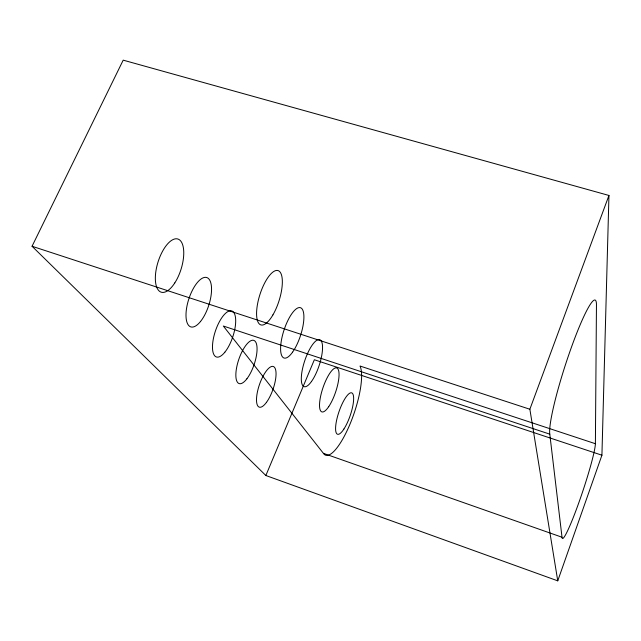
<?xml version="1.0" encoding="UTF-8"?>
<svg xmlns="http://www.w3.org/2000/svg" width="641" height="641" viewBox="0 0 641 641"><rect width="100%" height="100%" fill="white"/><g stroke="black" fill="none" stroke-linecap="round" stroke-linejoin="round"><path stroke-width="0.96" d="M562.021 537.23A51.192 4.255 -71.5 0 0 578.711 503.025A51.192 4.255 -71.5 0 0 595.393 443.708L596.459 304.603A71.592 8.309 -72.1 0 0 571.403 347.326A71.592 8.309 -72.1 0 0 549.786 434.141L562.021 537.23L323.401 453.339L223.316 326.021L549.786 434.141M601.923 455.206L608.95 195.457L123.2 60.158L32.05 246.264L265.855 475.51L557.75 580.842L601.923 455.206L314.354 359.745L265.855 475.51M557.75 580.842L529.867 409.246L608.95 195.457M32.05 246.264L529.867 409.246M595.393 443.708L360.034 366.027A48.7 13.341 -71.1 0 1 349.874 424.43A48.7 13.341 -71.1 0 1 323.401 453.339M266.472 402.348A21.506 7.179 -70.9 0 0 274.636 367.509A21.506 7.179 -70.9 0 0 257.722 390.561A21.506 7.179 -70.9 0 0 266.472 402.348M246.905 378.783A22.804 8.077 -71.2 0 0 255.422 341.629A22.804 8.077 -71.2 0 0 237.058 365.522A22.804 8.077 -71.2 0 0 246.905 378.783M224.839 352.213A24.27 9.158 -71.5 0 0 233.749 312.431A24.27 9.158 -71.5 0 0 213.685 337.19A24.27 9.158 -71.5 0 0 224.839 352.213M200.441 321.582A25.936 10.464 -72 0 0 208.926 279.019A25.936 10.464 -72 0 0 186.964 306.077A25.936 10.464 -72 0 0 200.441 321.582M272.93 314.875A28.492 10.056 -72.4 0 0 278.482 270.742A28.492 10.056 -72.4 0 0 256.977 307.624A28.492 10.056 -72.4 0 0 272.93 314.875M174.777 282.945A27.867 12.067 -72.6 0 0 178.39 239.205A27.867 12.067 -72.6 0 0 155.491 274.693A27.867 12.067 -72.6 0 0 174.777 282.945M292.56 352.165A26.473 8.694 -71.9 0 0 302.183 309.034A26.473 8.694 -71.9 0 0 282 337.374A26.473 8.694 -71.9 0 0 292.56 352.165M311.526 381.427A24.743 7.588 -71.6 0 0 321.341 341.108A24.743 7.588 -71.6 0 0 302.929 367.021A24.743 7.588 -71.6 0 0 311.526 381.427M328.697 406.69A23.22 6.682 -71.3 0 0 338.023 369.08A23.22 6.682 -71.3 0 0 321.133 394.007A23.22 6.682 -71.3 0 0 328.697 406.69M343.897 429.053A21.874 5.921 -71.1 0 0 352.774 393.806A21.874 5.921 -71.1 0 0 337.182 417.796A21.874 5.921 -71.1 0 0 343.897 429.053"/></g></svg>
